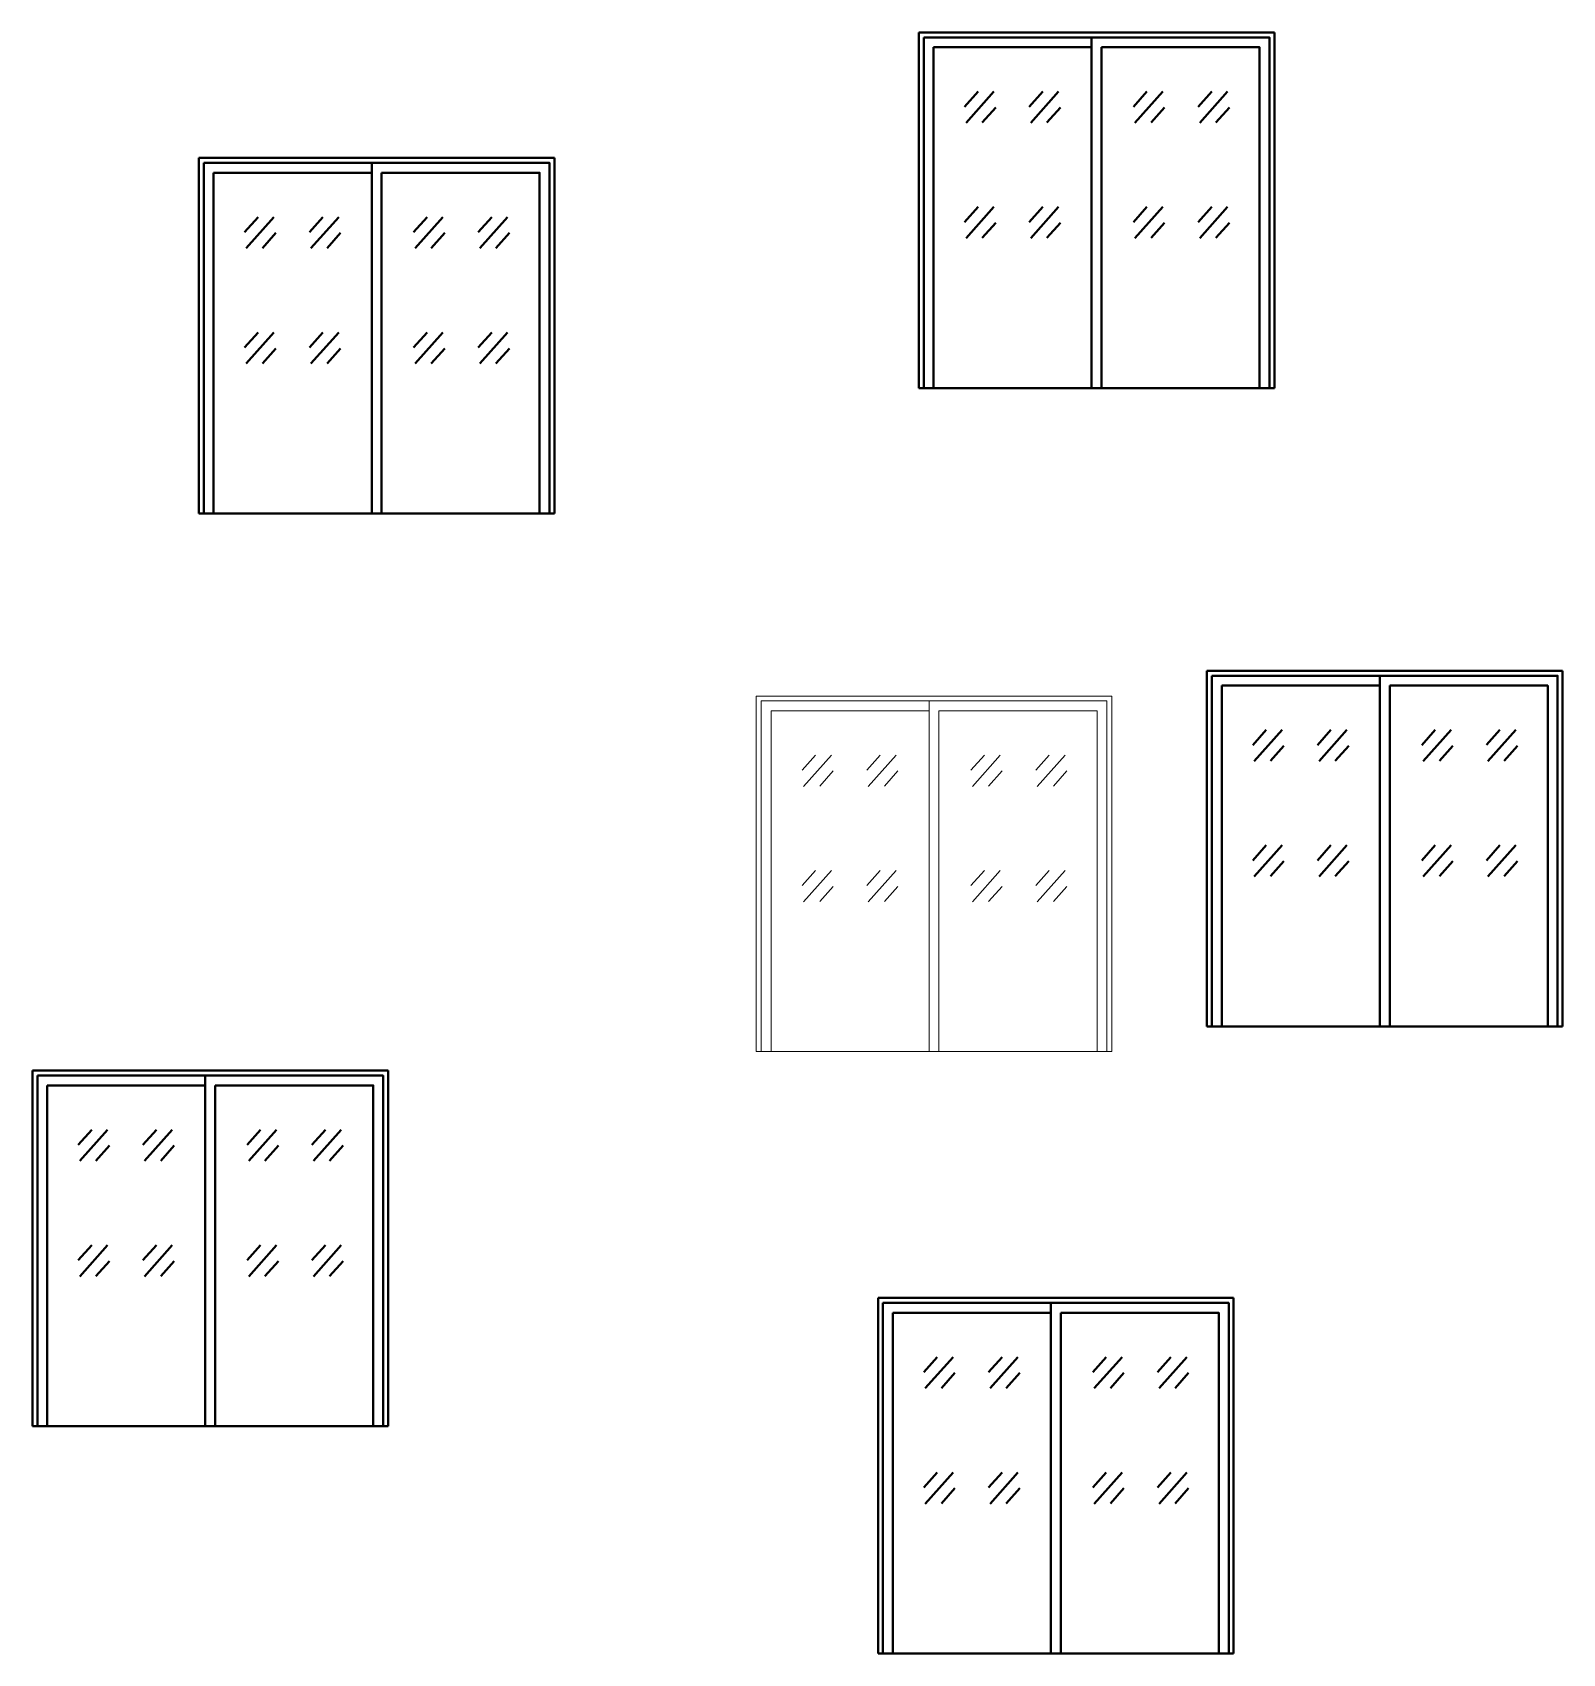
# Model space of a CAD drawing. Header units: inches. Extents: x -6918 to 21732, y -6368 to 1797.
# Drawn here: x 12557.2 to 12866.9, y 328.6 to 656.8 of the extents above; entities that cross this region are included whole.
import ezdxf

# ---------------------------------------------------------------- set-up
doc = ezdxf.new("R2010")
doc.units = ezdxf.units.IN
doc.header["$MEASUREMENT"] = 0
for name, color, linetype, lineweight in [('Door', 6, 'Continuous', 15), ('elevation', 7, 'Continuous', 13), ('Raling', 1, 'Continuous', 15)]:
    doc.layers.add(name, color=color, linetype=linetype, lineweight=lineweight)

# ---------------------------------------------------------------- blocks, each defined once
blk = doc.blocks.new('door 6')
at = {"layer": 'Door'}
for p, q in [((27317.34, 398.63), (27247.34, 398.63)), ((27247.34, 398.63), (27247.34, 327.63)), ((27281.34, 398.63), (27281.34, 327.63)), ((27317.34, 327.63), (27317.34, 398.63)), ((27281.34, 396.63), (27249.34, 396.63)), ((27249.34, 396.63), (27249.34, 327.63)), ((27315.34, 396.63), (27283.34, 396.63)), ((27283.34, 396.63), (27283.34, 327.63)), ((27315.34, 327.63), (27315.34, 396.63)), ((27258.35, 387.65), (27255.62, 384.59)), ((27261.55, 387.65), (27255.93, 381.34)), ((27271.45, 387.65), (27268.72, 384.59)), ((27274.66, 387.65), (27269.04, 381.34)), ((27292.55, 387.65), (27289.82, 384.59)), ((27295.76, 387.65), (27290.13, 381.34)), ((27305.66, 387.65), (27302.92, 384.59)), ((27308.86, 387.65), (27303.24, 381.34)), ((27261.93, 384.45), (27259.2, 381.39)), ((27275.04, 384.45), (27272.31, 381.39)), ((27296.13, 384.45), (27293.4, 381.39)), ((27309.24, 384.45), (27306.51, 381.39)), ((27258.35, 364.29), (27255.62, 361.23)), ((27261.55, 364.28), (27255.93, 357.98)), ((27261.93, 361.09), (27259.2, 358.03)), ((27271.45, 364.29), (27268.72, 361.23)), ((27274.66, 364.28), (27269.04, 357.98)), ((27275.04, 361.09), (27272.31, 358.03)), ((27292.55, 364.29), (27289.82, 361.23)), ((27295.76, 364.28), (27290.13, 357.98)), ((27296.13, 361.09), (27293.4, 358.03)), ((27305.66, 364.29), (27302.92, 361.23)), ((27308.86, 364.28), (27303.24, 357.98)), ((27309.24, 361.09), (27306.51, 358.03))]:
    blk.add_line(p, q, dxfattribs=at)
blk.add_lwpolyline([(27246.34, 327.63), (27318.34, 327.63), (27318.34, 399.63), (27246.34, 399.63)], close=True, dxfattribs=at)

msp = doc.modelspace()

# ---------------------------------------------------------------- linework, layer by layer
at = {"layer": 'Raling', "color": 18, "lineweight": 40, "true_color": 0x000000}
for p, q in [((12736.6, 584.83), (12736.6, 656.83)), ((12736.6, 656.83), (12808.6, 656.83)), ((12808.6, 656.83), (12808.6, 584.83)), ((12771.6, 655.83), (12771.6, 653.83)), ((12748.6, 644.85), (12745.87, 641.8)), ((12751.81, 644.85), (12746.18, 638.55)), ((12761.71, 644.85), (12758.98, 641.8)), ((12764.92, 644.85), (12759.29, 638.55)), ((12782.8, 644.85), (12780.07, 641.8)), ((12786.01, 644.85), (12780.38, 638.55)), ((12795.91, 644.86), (12793.18, 641.8)), ((12799.12, 644.85), (12793.49, 638.55)), ((12752.18, 641.65), (12749.45, 638.6)), ((12765.29, 641.65), (12762.56, 638.6)), ((12786.38, 641.65), (12783.65, 638.6)), ((12799.49, 641.66), (12796.76, 638.6)), ((12590.84, 559.42), (12590.84, 631.42)), ((12590.84, 631.42), (12662.84, 631.42)), ((12625.84, 630.42), (12625.84, 628.42)), ((12662.84, 631.42), (12662.84, 559.42)), ((12748.6, 621.49), (12745.87, 618.43)), ((12751.81, 621.49), (12746.18, 615.18)), ((12761.71, 621.49), (12758.98, 618.43)), ((12764.92, 621.49), (12759.29, 615.18)), ((12782.8, 621.49), (12780.07, 618.43)), ((12786.01, 621.49), (12780.38, 615.18)), ((12795.91, 621.49), (12793.18, 618.43)), ((12799.12, 621.49), (12793.49, 615.18)), ((12602.84, 619.44), (12600.11, 616.38)), ((12606.05, 619.43), (12600.42, 613.13)), ((12615.95, 619.44), (12613.22, 616.38)), ((12619.16, 619.43), (12613.53, 613.13)), ((12637.04, 619.44), (12634.31, 616.38)), ((12640.25, 619.43), (12634.62, 613.13)), ((12650.15, 619.44), (12647.42, 616.38)), ((12653.36, 619.44), (12647.73, 613.13)), ((12752.18, 618.29), (12749.45, 615.23)), ((12765.29, 618.29), (12762.56, 615.23)), ((12786.38, 618.29), (12783.65, 615.23)), ((12799.49, 618.29), (12796.76, 615.23)), ((12606.43, 616.24), (12603.7, 613.18)), ((12619.53, 616.24), (12616.8, 613.18)), ((12640.63, 616.24), (12637.9, 613.18)), ((12653.74, 616.24), (12651, 613.18)), ((12602.84, 596.07), (12600.11, 593.02)), ((12606.05, 596.07), (12600.42, 589.77)), ((12615.95, 596.07), (12613.22, 593.02)), ((12619.16, 596.07), (12613.53, 589.77)), ((12637.04, 596.07), (12634.31, 593.02)), ((12640.25, 596.07), (12634.62, 589.77)), ((12650.15, 596.07), (12647.42, 593.02)), ((12653.36, 596.07), (12647.73, 589.77)), ((12606.43, 592.87), (12603.7, 589.82)), ((12619.53, 592.87), (12616.8, 589.82)), ((12640.63, 592.87), (12637.9, 589.82)), ((12653.74, 592.87), (12651, 589.82)), ((12736.6, 584.83), (12808.6, 584.83)), ((12590.84, 559.42), (12662.84, 559.42)), ((12794.95, 455.59), (12794.95, 527.59)), ((12794.95, 527.59), (12866.95, 527.59)), ((12829.95, 526.59), (12829.95, 524.59)), ((12866.95, 527.59), (12866.95, 455.59)), ((12806.95, 515.61), (12804.22, 512.55)), ((12810.16, 515.61), (12804.53, 509.31)), ((12820.06, 515.61), (12817.33, 512.55)), ((12823.27, 515.61), (12817.64, 509.31)), ((12841.15, 515.61), (12838.42, 512.55)), ((12844.36, 515.61), (12838.73, 509.31)), ((12854.26, 515.62), (12851.53, 512.56)), ((12857.47, 515.61), (12851.84, 509.31)), ((12810.53, 512.41), (12807.8, 509.35)), ((12823.64, 512.41), (12820.91, 509.35)), ((12844.73, 512.41), (12842, 509.35)), ((12857.84, 512.42), (12855.11, 509.36)), ((12806.95, 492.25), (12804.22, 489.19)), ((12810.16, 492.25), (12804.53, 485.94)), ((12820.06, 492.25), (12817.33, 489.19)), ((12823.27, 492.25), (12817.64, 485.94)), ((12841.15, 492.25), (12838.42, 489.19)), ((12844.36, 492.25), (12838.73, 485.94)), ((12854.26, 492.25), (12851.53, 489.19)), ((12857.47, 492.25), (12851.84, 485.94)), ((12810.53, 489.05), (12807.8, 485.99)), ((12823.64, 489.05), (12820.91, 485.99)), ((12844.73, 489.05), (12842, 485.99)), ((12857.84, 489.05), (12855.11, 485.99)), ((12794.95, 455.59), (12866.95, 455.59)), ((12557.15, 374.63), (12557.15, 446.63)), ((12557.15, 446.63), (12629.15, 446.63)), ((12629.15, 446.63), (12629.15, 374.63)), ((12592.15, 445.63), (12592.15, 443.63)), ((12569.15, 434.65), (12566.42, 431.59)), ((12572.36, 434.64), (12566.74, 428.34)), ((12582.26, 434.65), (12579.53, 431.59)), ((12585.47, 434.64), (12579.84, 428.34)), ((12603.35, 434.65), (12600.62, 431.59)), ((12606.56, 434.64), (12600.94, 428.34)), ((12616.46, 434.65), (12613.73, 431.59)), ((12619.67, 434.65), (12614.04, 428.35)), ((12572.74, 431.45), (12570.01, 428.39)), ((12585.85, 431.45), (12583.12, 428.39)), ((12606.94, 431.45), (12604.21, 428.39)), ((12620.05, 431.45), (12617.32, 428.39)), ((12569.15, 411.28), (12566.42, 408.23)), ((12572.36, 411.28), (12566.74, 404.98)), ((12582.26, 411.28), (12579.53, 408.23)), ((12585.47, 411.28), (12579.84, 404.98)), ((12603.35, 411.28), (12600.62, 408.23)), ((12606.56, 411.28), (12600.94, 404.98)), ((12616.46, 411.28), (12613.73, 408.23)), ((12619.67, 411.28), (12614.04, 404.98)), ((12572.74, 408.08), (12570.01, 405.03)), ((12585.85, 408.08), (12583.12, 405.03)), ((12606.94, 408.08), (12604.21, 405.03)), ((12620.05, 408.08), (12617.32, 405.03)), ((12728.35, 328.6), (12728.35, 400.6)), ((12728.35, 400.6), (12800.35, 400.6)), ((12800.35, 400.6), (12800.35, 328.6)), ((12763.35, 399.6), (12763.35, 397.6)), ((12740.35, 388.62), (12737.62, 385.56)), ((12743.56, 388.62), (12737.93, 382.32)), ((12753.46, 388.62), (12750.73, 385.56)), ((12756.66, 388.62), (12751.04, 382.32)), ((12774.55, 388.62), (12771.82, 385.56)), ((12777.76, 388.62), (12772.13, 382.32)), ((12787.66, 388.63), (12784.93, 385.57)), ((12790.87, 388.62), (12785.24, 382.32)), ((12743.93, 385.42), (12741.2, 382.36)), ((12757.04, 385.42), (12754.31, 382.36)), ((12778.13, 385.42), (12775.4, 382.36)), ((12791.24, 385.43), (12788.51, 382.37)), ((12557.15, 374.63), (12629.15, 374.63)), ((12740.35, 365.26), (12737.62, 362.2)), ((12743.56, 365.26), (12737.93, 358.95)), ((12753.46, 365.26), (12750.73, 362.2)), ((12756.66, 365.26), (12751.04, 358.95)), ((12774.55, 365.26), (12771.82, 362.2)), ((12777.76, 365.26), (12772.13, 358.95)), ((12787.66, 365.26), (12784.93, 362.2)), ((12790.87, 365.26), (12785.24, 358.95)), ((12743.93, 362.06), (12741.2, 359)), ((12757.04, 362.06), (12754.31, 359)), ((12778.13, 362.06), (12775.4, 359)), ((12791.24, 362.06), (12788.51, 359)), ((12728.35, 328.6), (12800.35, 328.6))]:
    msp.add_line(p, q, dxfattribs=at)
for points in [[(12737.6, 655.83), (12807.6, 655.83), (12807.6, 584.83), (12737.6, 584.83)], [(12739.6, 653.83), (12771.6, 653.83), (12771.6, 584.83), (12739.6, 584.83)], [(12773.6, 653.83), (12805.6, 653.83), (12805.6, 584.83), (12773.6, 584.83)], [(12591.84, 630.42), (12661.84, 630.42), (12661.84, 559.42), (12591.84, 559.42)], [(12593.84, 628.42), (12625.84, 628.42), (12625.84, 559.42), (12593.84, 559.42)], [(12627.84, 628.42), (12659.84, 628.42), (12659.84, 559.42), (12627.84, 559.42)], [(12795.95, 526.59), (12865.95, 526.59), (12865.95, 455.59), (12795.95, 455.59)], [(12797.95, 524.59), (12829.95, 524.59), (12829.95, 455.59), (12797.95, 455.59)], [(12831.95, 524.59), (12863.95, 524.59), (12863.95, 455.59), (12831.95, 455.59)], [(12558.15, 445.63), (12628.15, 445.63), (12628.15, 374.63), (12558.15, 374.63)], [(12560.15, 443.63), (12592.15, 443.63), (12592.15, 374.63), (12560.15, 374.63)], [(12594.15, 443.63), (12626.15, 443.63), (12626.15, 374.63), (12594.15, 374.63)], [(12729.35, 399.6), (12799.35, 399.6), (12799.35, 328.6), (12729.35, 328.6)], [(12731.35, 397.6), (12763.35, 397.6), (12763.35, 328.6), (12731.35, 328.6)], [(12765.35, 397.6), (12797.35, 397.6), (12797.35, 328.6), (12765.35, 328.6)]]:
    msp.add_lwpolyline(points, close=True, dxfattribs=at)

# ---------------------------------------------------------------- block references
at = {"layer": 'elevation', "color": 7, "linetype": 'ByBlock', "lineweight": 20, "ltscale": 20}
msp.add_blockref('door 6', (-14542.65, 122.85), dxfattribs=at)

doc.saveas('drawing.dxf')
